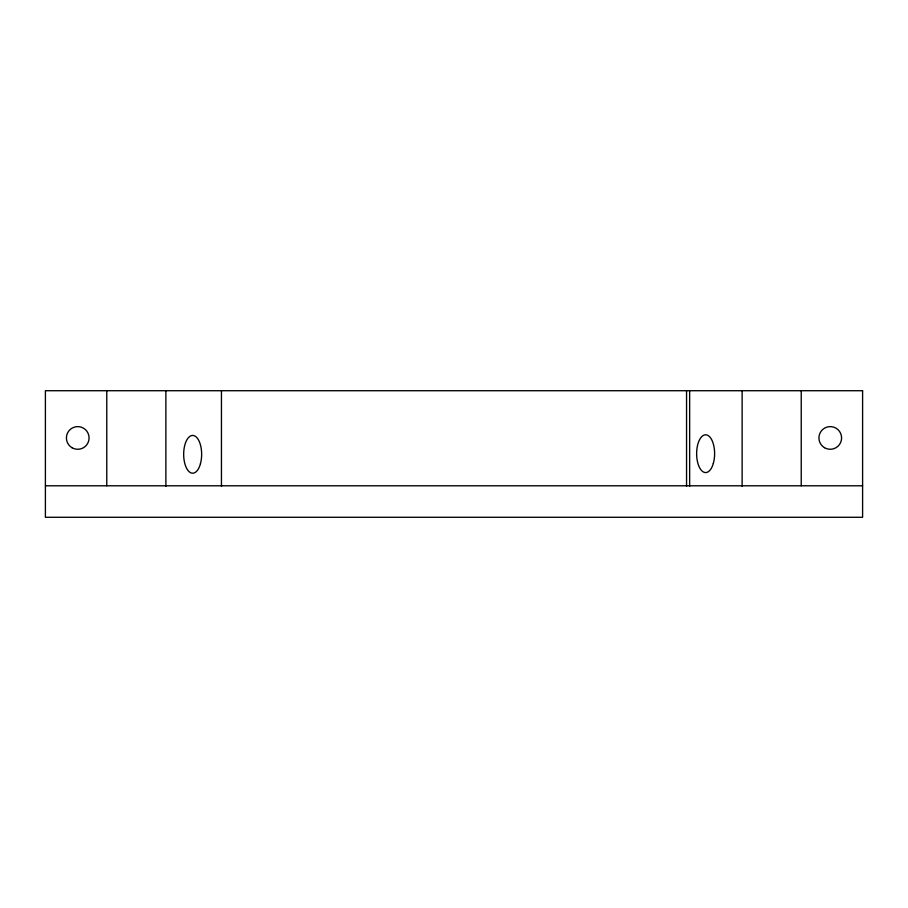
<?xml version="1.0" encoding="UTF-8"?>
<svg xmlns="http://www.w3.org/2000/svg" width="908" height="908" viewBox="0 0 908 908"><rect width="100%" height="100%" fill="white"/><g stroke="black" fill="none" stroke-linecap="round" stroke-linejoin="round"><path stroke-width="1.36" d="M45.4 485.791L862.6 485.791M801.231 390.724L801.231 485.791M742.12 390.724L742.12 486.336M689.649 390.724L689.649 486.336M686.55 390.724L686.55 486.336M221.45 390.724L221.45 486.336M165.88 390.724L165.88 486.336M106.769 390.724L106.769 485.791M862.6 390.724L45.4 390.724L45.4 517.276L862.6 517.276L862.6 390.724M824.464 447.678A11.327 11.327 0 0 0 841.591 438.099A11.327 11.327 0 0 0 824.725 428.054A11.327 11.327 0 0 0 824.464 447.678M72.073 447.757A11.327 11.327 0 0 0 89.075 437.951A11.327 11.327 0 0 0 72.073 428.133A11.327 11.327 0 0 0 72.073 447.757M200.441 463.761A18.886 8.989 -90 0 0 192.655 435.431A18.886 8.989 -90 0 0 184.869 463.761A18.886 8.989 -90 0 0 200.441 463.761M713.336 463.409A18.886 8.989 -90 0 0 705.777 434.796A18.886 8.989 -90 0 0 697.764 462.842A18.886 8.989 -90 0 0 713.336 463.409"/></g></svg>
